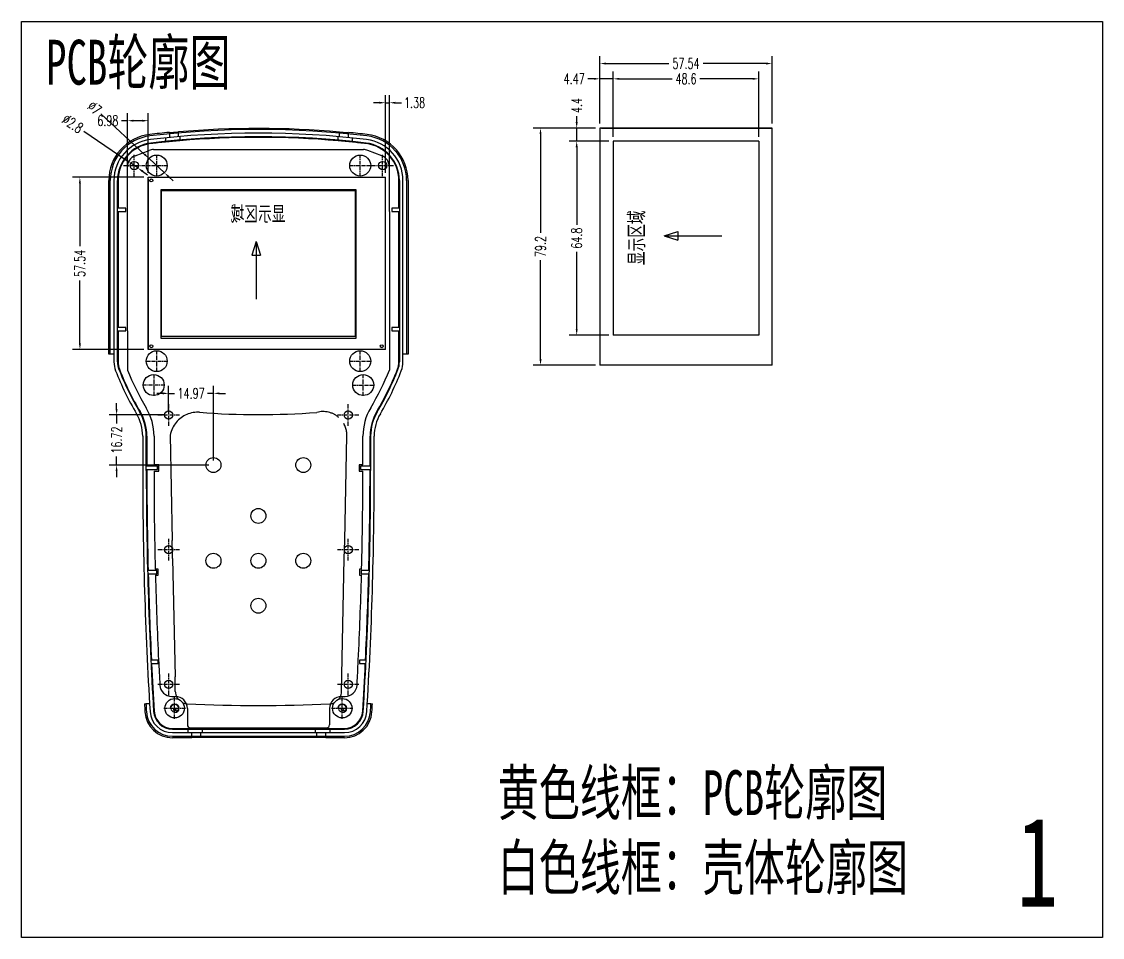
# Model space of a CAD drawing. Header units: millimetres. Extents: x 7503 to 9058, y 3855 to 4325.
# Drawn here: x 8185.6 to 8546.7, y 3913.3 to 4219.3 of the extents above; entities that cross this region are included whole.
import ezdxf

# ---------------------------------------------------------------- set-up
doc = ezdxf.new("R2010")
doc.units = ezdxf.units.MM
doc.linetypes.add('CENTER', pattern=[0.6, 0.375, -0.075, 0.075, -0.075])
doc.layers.add('02___PRT_ALL_AXES', color=7, linetype='Continuous')
doc.layers.add('8', color=7, linetype='Continuous')
doc.layers.add('screw', color=33, linetype='Continuous', lineweight=13)
doc.styles.add('romans', font='romans.shx', dxfattribs={"width": 0.67, "bigfont": 'fangsong.shx'})
doc.styles.add('TXT', font='txt.shx', dxfattribs={"bigfont": 'gbcbig.shx'})
doc.styles.add('xs', font='', dxfattribs={"width": 0.67})
doc.styles.get('xs').set_extended_font_data('NSimSun')
doc.dimstyles.new('MSTD', dxfattribs={"dimtxt": 3.5, "dimasz": 2, "dimexe": 2.5, "dimexo": 1.5, "dimgap": 1, "dimtad": 0, "dimdsep": 46, "dimtxsty": 'romans', "dimcen": 0, "dimclrd": 5, "dimclre": 5, "dimclrt": 3, "dimadec": 1, "dimazin": 0, "dimtfac": 0.5, "dimtmove": 0, "dimatfit": 3, "dimfxl": 0, "dimarcsym": 0})

# ---------------------------------------------------------------- blocks, each defined once
blk = doc.blocks.new('screw_m3_l')
at = {"layer": 'screw', "color": 1, "linetype": 'CENTER', "ltscale": 1.524}
for p, q in [((-1.65, 0), (1.65, 0)), ((0, -1.65), (0, 1.65))]:
    blk.add_line(p, q, dxfattribs=at)
at = {"layer": 'screw', "color": 33}
blk.add_circle((0, 0), 1.25, dxfattribs=at)
at = {"layer": 'screw', "color": 92}
blk.add_arc((0, 0), 1.5, 270, 180, dxfattribs=at)
at = {"layer": 'screw', "color": 6, "style": 'TXT'}
blk.add_text('M3', height=0.6, dxfattribs=at).set_placement((-0.51, -0.75))
blk = doc.blocks.new('*D33')
at = {"layer": '8', "color": 5, "lineweight": -2}
for p, q in [((8212.03, 4188.55), (8226.69, 4174.96)), ((8233.29, 4168.85), (8228.15, 4173.6)), ((8234.76, 4167.49), (8236.22, 4166.13))]:
    blk.add_line(p, q, dxfattribs=at)
at = {"layer": '8', "color": 5}
for points in [[(8226.91, 4175.21), (8226.46, 4174.72), (8228.15, 4173.6)], [(8234.98, 4167.73), (8234.53, 4167.24), (8233.29, 4168.85)]]:
    blk.add_solid(points, dxfattribs=at)
at = {"layer": 'Defpoints', "color": 0}
for p in [(8228.15, 4173.6), (8233.29, 4168.85)]:
    blk.add_point(p, dxfattribs=at)
at = {"layer": '8', "color": 3, "insert": (8209.94, 4190.48), "char_height": 3.5, "attachment_point": 5, "rotation": 317.1858, "style": 'romans'}
blk.add_mtext('∅7', dxfattribs=at)
blk = doc.blocks.new('*D34')
at = {"layer": '8', "color": 5, "lineweight": -2}
for p, q in [((8206.39, 4182.7), (8220.41, 4173.14)), ((8224.38, 4170.44), (8222.06, 4172.01)), ((8226.03, 4169.31), (8227.68, 4168.18))]:
    blk.add_line(p, q, dxfattribs=at)
at = {"layer": '8', "color": 5}
for points in [[(8220.6, 4173.42), (8220.22, 4172.87), (8222.06, 4172.01)], [(8226.22, 4169.59), (8225.84, 4169.04), (8224.38, 4170.44)]]:
    blk.add_solid(points, dxfattribs=at)
at = {"layer": 'Defpoints', "color": 0}
for p in [(8222.06, 4172.01), (8224.38, 4170.44)]:
    blk.add_point(p, dxfattribs=at)
at = {"layer": '8', "color": 3, "insert": (8202.66, 4185.25), "char_height": 3.5, "attachment_point": 5, "rotation": 325.7095, "style": 'romans'}
blk.add_mtext('∅2.8', dxfattribs=at)
blk = doc.blocks.new('*D36')
at = {"color": 5, "lineweight": -2}
for p, q in [((8234.72, 4089.38), (8234.72, 4097.61)), ((8249.69, 4072.66), (8249.69, 4097.61)), ((8232.72, 4095.11), (8230.72, 4095.11)), ((8234.72, 4095.11), (8236.69, 4095.11)), ((8249.69, 4095.11), (8247.73, 4095.11)), ((8251.69, 4095.11), (8253.69, 4095.11))]:
    blk.add_line(p, q, dxfattribs=at)
at = {"color": 5}
for points in [[(8232.72, 4095.44), (8232.72, 4094.77), (8234.72, 4095.11)], [(8251.69, 4095.44), (8251.69, 4094.77), (8249.69, 4095.11)]]:
    blk.add_solid(points, dxfattribs=at)
at = {"layer": 'Defpoints', "color": 0}
for p in [(8234.72, 4095.11), (8234.72, 4087.88), (8249.69, 4071.16)]:
    blk.add_point(p, dxfattribs=at)
at = {"color": 3, "insert": (8242.21, 4095.11), "char_height": 3.5, "attachment_point": 5, "style": 'romans'}
blk.add_mtext('14.97', dxfattribs=at)
blk = doc.blocks.new('*D37')
at = {"color": 5, "lineweight": -2}
for p, q in [((8217.32, 4089.88), (8217.32, 4091.88)), ((8233.22, 4087.88), (8214.82, 4087.88)), ((8217.32, 4087.88), (8217.32, 4085.04)), ((8217.32, 4071.16), (8217.32, 4074)), ((8248.19, 4071.16), (8214.82, 4071.16)), ((8217.32, 4069.16), (8217.32, 4067.16))]:
    blk.add_line(p, q, dxfattribs=at)
at = {"color": 5}
for points in [[(8216.99, 4089.88), (8217.65, 4089.88), (8217.32, 4087.88)], [(8216.99, 4069.16), (8217.65, 4069.16), (8217.32, 4071.16)]]:
    blk.add_solid(points, dxfattribs=at)
at = {"layer": 'Defpoints', "color": 0}
for p in [(8217.32, 4087.88), (8234.72, 4087.88), (8249.69, 4071.16)]:
    blk.add_point(p, dxfattribs=at)
at = {"color": 3, "insert": (8217.32, 4079.52), "char_height": 3.5, "attachment_point": 5, "rotation": 90, "style": 'romans'}
blk.add_mtext('16.72', dxfattribs=at)
blk = doc.blocks.new('*D48')
at = {"color": 5, "lineweight": -2}
for p, q in [((8378.82, 4185.26), (8378.82, 4207.82)), ((8436.36, 4185.26), (8436.36, 4207.82)), ((8380.82, 4205.32), (8401.84, 4205.32)), ((8434.36, 4205.32), (8413.33, 4205.32))]:
    blk.add_line(p, q, dxfattribs=at)
at = {"color": 5}
for points in [[(8380.82, 4205.66), (8380.82, 4204.99), (8378.82, 4205.32)], [(8434.36, 4205.66), (8434.36, 4204.99), (8436.36, 4205.32)]]:
    blk.add_solid(points, dxfattribs=at)
at = {"layer": 'Defpoints', "color": 0}
for p in [(8378.82, 4205.32), (8378.82, 4183.76), (8436.36, 4183.76)]:
    blk.add_point(p, dxfattribs=at)
at = {"color": 3, "insert": (8407.59, 4205.32), "char_height": 3.5, "attachment_point": 5, "style": 'romans'}
blk.add_mtext('57.54', dxfattribs=at)
blk = doc.blocks.new('*D49')
at = {"color": 5, "lineweight": -2}
for p, q in [((8376.82, 4200.22), (8374.82, 4200.22)), ((8378.82, 4185.26), (8378.82, 4202.72)), ((8383.29, 4200.22), (8378.82, 4200.22)), ((8383.29, 4180.86), (8383.29, 4202.72)), ((8385.29, 4200.22), (8387.29, 4200.22))]:
    blk.add_line(p, q, dxfattribs=at)
at = {"color": 5}
for points in [[(8376.82, 4200.55), (8376.82, 4199.89), (8378.82, 4200.22)], [(8385.29, 4200.55), (8385.29, 4199.89), (8383.29, 4200.22)]]:
    blk.add_solid(points, dxfattribs=at)
at = {"layer": 'Defpoints', "color": 0}
for p in [(8378.82, 4200.22), (8378.82, 4183.76), (8383.29, 4179.36)]:
    blk.add_point(p, dxfattribs=at)
at = {"color": 3, "insert": (8370.25, 4200.22), "char_height": 3.5, "attachment_point": 5, "style": 'romans'}
blk.add_mtext('4.47', dxfattribs=at)
blk = doc.blocks.new('*D50')
at = {"color": 5, "lineweight": -2}
for p, q in [((8371.06, 4185.76), (8371.06, 4187.76)), ((8377.32, 4183.76), (8368.56, 4183.76)), ((8371.06, 4179.36), (8371.06, 4183.76)), ((8381.79, 4179.36), (8368.56, 4179.36)), ((8371.06, 4177.36), (8371.06, 4175.36))]:
    blk.add_line(p, q, dxfattribs=at)
at = {"color": 5}
for points in [[(8370.73, 4185.76), (8371.4, 4185.76), (8371.06, 4183.76)], [(8370.73, 4177.36), (8371.4, 4177.36), (8371.06, 4179.36)]]:
    blk.add_solid(points, dxfattribs=at)
at = {"layer": 'Defpoints', "color": 0}
for p in [(8371.06, 4183.76), (8378.82, 4183.76), (8383.29, 4179.36)]:
    blk.add_point(p, dxfattribs=at)
at = {"color": 3, "insert": (8371.06, 4191.27), "char_height": 3.5, "attachment_point": 5, "rotation": 90, "style": 'romans'}
blk.add_mtext('4.4', dxfattribs=at)
blk = doc.blocks.new('*D51')
at = {"color": 5, "lineweight": -2}
for p, q in [((8383.29, 4180.86), (8383.29, 4202.72)), ((8385.29, 4200.22), (8403.02, 4200.22)), ((8429.89, 4200.22), (8412.16, 4200.22)), ((8431.89, 4180.86), (8431.89, 4202.72))]:
    blk.add_line(p, q, dxfattribs=at)
at = {"color": 5}
for points in [[(8385.29, 4200.55), (8385.29, 4199.89), (8383.29, 4200.22)], [(8429.89, 4200.55), (8429.89, 4199.89), (8431.89, 4200.22)]]:
    blk.add_solid(points, dxfattribs=at)
at = {"layer": 'Defpoints', "color": 0}
for p in [(8431.89, 4200.22), (8383.29, 4179.36), (8431.89, 4179.36)]:
    blk.add_point(p, dxfattribs=at)
at = {"color": 3, "insert": (8407.59, 4200.22), "char_height": 3.5, "attachment_point": 5, "style": 'romans'}
blk.add_mtext('48.6', dxfattribs=at)
blk = doc.blocks.new('*D52')
at = {"color": 5, "lineweight": -2}
for p, q in [((8381.79, 4179.36), (8368.56, 4179.36)), ((8371.06, 4177.36), (8371.06, 4151.48)), ((8371.06, 4116.56), (8371.06, 4142.44)), ((8381.79, 4114.56), (8368.56, 4114.56))]:
    blk.add_line(p, q, dxfattribs=at)
at = {"color": 5}
for points in [[(8370.73, 4177.36), (8371.4, 4177.36), (8371.06, 4179.36)], [(8370.73, 4116.56), (8371.4, 4116.56), (8371.06, 4114.56)]]:
    blk.add_solid(points, dxfattribs=at)
at = {"layer": 'Defpoints', "color": 0}
for p in [(8383.29, 4179.36), (8371.06, 4114.56), (8383.29, 4114.56)]:
    blk.add_point(p, dxfattribs=at)
at = {"color": 3, "insert": (8371.06, 4146.96), "char_height": 3.5, "attachment_point": 5, "rotation": 90, "style": 'romans'}
blk.add_mtext('64.8', dxfattribs=at)
blk = doc.blocks.new('1')
at = {"color": 6, "insert": (737.07, 414.93), "char_height": 5, "attachment_point": 1, "rotation": 90, "style": 'xs'}
blk.add_mtext_dynamic_manual_height_columns('显示区域', width=28.1317, gutter_width=12.5, heights=[0], dxfattribs=at)
blk = doc.blocks.new('*D55')
at = {"color": 5, "lineweight": -2}
for p, q in [((8226.42, 4167.32), (8202.56, 4167.32)), ((8205.06, 4165.32), (8205.06, 4144.3)), ((8205.06, 4111.78), (8205.06, 4132.81)), ((8226.42, 4109.78), (8202.56, 4109.78))]:
    blk.add_line(p, q, dxfattribs=at)
at = {"color": 5}
for points in [[(8204.73, 4165.32), (8205.39, 4165.32), (8205.06, 4167.32)], [(8204.73, 4111.78), (8205.39, 4111.78), (8205.06, 4109.78)]]:
    blk.add_solid(points, dxfattribs=at)
at = {"layer": 'Defpoints', "color": 0}
for p in [(8227.92, 4167.32), (8205.06, 4109.78), (8227.92, 4109.78)]:
    blk.add_point(p, dxfattribs=at)
at = {"color": 3, "insert": (8205.06, 4138.55), "char_height": 3.5, "attachment_point": 5, "rotation": 90, "style": 'romans'}
blk.add_mtext('57.54', dxfattribs=at)
blk = doc.blocks.new('*D56')
at = {"color": 5, "lineweight": -2}
for p, q in [((8377.32, 4183.76), (8356.48, 4183.76)), ((8358.98, 4181.76), (8358.98, 4148.74)), ((8358.98, 4106.56), (8358.98, 4139.59)), ((8377.32, 4104.56), (8356.48, 4104.56))]:
    blk.add_line(p, q, dxfattribs=at)
at = {"color": 5}
for points in [[(8358.65, 4181.76), (8359.31, 4181.76), (8358.98, 4183.76)], [(8358.65, 4106.56), (8359.31, 4106.56), (8358.98, 4104.56)]]:
    blk.add_solid(points, dxfattribs=at)
at = {"layer": 'Defpoints', "color": 0}
for p in [(8358.98, 4183.76), (8378.82, 4183.76), (8378.82, 4104.56)]:
    blk.add_point(p, dxfattribs=at)
at = {"color": 3, "insert": (8358.98, 4144.16), "char_height": 3.5, "attachment_point": 5, "rotation": 90, "style": 'romans'}
blk.add_mtext('79.2', dxfattribs=at)
blk = doc.blocks.new('pppp')
at = {"color": 6}
for p, q in [((894.61, 460.73), (837.61, 460.73)), ((837.61, 460.73), (895.15, 460.73)), ((837.61, 381.53), (837.61, 460.73)), ((895.15, 460.73), (895.15, 381.53)), ((842.08, 456.33), (890.68, 456.33)), ((842.08, 456.33), (842.08, 391.53)), ((890.68, 456.33), (890.68, 391.53)), ((873.69, 424.71), (869.15, 426.19)), ((869.15, 426.19), (869.15, 423.24)), ((873.69, 424.71), (854.37, 424.71)), ((873.69, 424.71), (869.15, 423.24)), ((842.08, 391.53), (890.68, 391.53)), ((837.61, 381.53), (895.15, 381.53))]:
    blk.add_line(p, q, dxfattribs=at)
for centre in [(838.68, 459.73), (894.08, 459.73), (838.68, 382.73)]:
    blk.add_circle(centre, 0.5, dxfattribs=at)
at = {"color": 6, "xscale": -1}
blk.add_blockref('1', (1622.53, 0), dxfattribs=at)
blk = doc.blocks.new('*D59')
at = {"layer": '02___PRT_ALL_AXES', "color": 5, "lineweight": -2}
for p, q in [((8307.12, 4168.82), (8307.12, 4194.73)), ((8308.5, 4168.82), (8308.5, 4194.73)), ((8305.12, 4192.23), (8303.12, 4192.23)), ((8307.12, 4192.23), (8308.5, 4192.23)), ((8310.5, 4192.23), (8312.5, 4192.23))]:
    blk.add_line(p, q, dxfattribs=at)
at = {"layer": '02___PRT_ALL_AXES', "color": 5}
for points in [[(8305.12, 4192.56), (8305.12, 4191.89), (8307.12, 4192.23)], [(8310.5, 4192.56), (8310.5, 4191.89), (8308.5, 4192.23)]]:
    blk.add_solid(points, dxfattribs=at)
at = {"layer": 'Defpoints', "color": 0}
for p in [(8308.5, 4192.23), (8307.12, 4167.32), (8308.5, 4167.32)]:
    blk.add_point(p, dxfattribs=at)
at = {"layer": '02___PRT_ALL_AXES', "color": 3, "insert": (8316.91, 4192.23), "char_height": 3.5, "attachment_point": 5, "style": 'romans'}
blk.add_mtext('1.38', dxfattribs=at)
blk = doc.blocks.new('*D60')
at = {"layer": '02___PRT_ALL_AXES', "color": 5, "lineweight": -2}
for p, q in [((8220.94, 4186.23), (8218.94, 4186.23)), ((8220.94, 4168.82), (8220.94, 4188.73)), ((8225.92, 4186.23), (8222.94, 4186.23)), ((8227.92, 4168.82), (8227.92, 4188.73))]:
    blk.add_line(p, q, dxfattribs=at)
at = {"layer": '02___PRT_ALL_AXES', "color": 5}
for points in [[(8222.94, 4186.56), (8222.94, 4185.89), (8220.94, 4186.23)], [(8225.92, 4186.56), (8225.92, 4185.89), (8227.92, 4186.23)]]:
    blk.add_solid(points, dxfattribs=at)
at = {"layer": 'Defpoints', "color": 0}
for p in [(8220.94, 4186.23), (8220.94, 4167.32), (8227.92, 4167.32)]:
    blk.add_point(p, dxfattribs=at)
at = {"layer": '02___PRT_ALL_AXES', "color": 3, "insert": (8214.42, 4186.23), "char_height": 3.5, "attachment_point": 5, "style": 'romans'}
blk.add_mtext('6.98', dxfattribs=at)

msp = doc.modelspace()

# ---------------------------------------------------------------- linework, layer by layer
at = {"color": 7, "linetype": 'Continuous'}
for p, q in [((8234.981, 4182.326), (8234.981, 4180.624)), ((8237.95, 4182.47), (8237.981, 4182.473)), ((8237.981, 4180.9), (8237.981, 4182.473)), ((8291.781, 4180.872), (8291.781, 4182.445)), ((8291.781, 4182.445), (8291.813, 4182.442)), ((8294.781, 4180.593), (8294.781, 4182.295)), ((8228.744, 4178.746), (8228.766, 4178.554)), ((8233.631, 4180.49), (8233.631, 4179.284)), ((8238.431, 4180.939), (8238.431, 4179.735)), ((8291.331, 4179.707), (8291.331, 4180.911)), ((8296.131, 4179.251), (8296.131, 4180.457)), ((8300.7, 4178.746), (8300.677, 4178.554)), ((8214.728, 4108.248), (8214.728, 4166.233)), ((8215.222, 4108.227), (8215.222, 4166.233)), ((8216.422, 4166.233), (8216.422, 4105.664)), ((8217.622, 4105.664), (8217.622, 4166.233)), ((8217.806, 4166.233), (8217.806, 4157.026)), ((8311.637, 4157.026), (8311.637, 4166.233)), ((8311.821, 4166.233), (8311.821, 4105.664)), ((8313.021, 4105.664), (8313.021, 4166.233)), ((8314.222, 4166.233), (8314.222, 4108.227)), ((8314.715, 4166.233), (8314.715, 4108.248)), ((8232.222, 4113.426), (8232.222, 4163.226)), ((8232.222, 4163.226), (8297.222, 4163.226)), ((8297.222, 4163.226), (8297.222, 4113.426)), ((8220.441, 4157.026), (8217.623, 4157.026)), ((8220.441, 4155.926), (8220.441, 4157.026)), ((8309.322, 4157.026), (8309.322, 4155.926)), ((8311.82, 4157.026), (8309.322, 4157.026)), ((8217.623, 4155.926), (8220.441, 4155.926)), ((8217.806, 4155.926), (8217.806, 4117.101)), ((8309.322, 4155.926), (8311.82, 4155.926)), ((8311.637, 4117.101), (8311.637, 4155.926)), ((8220.441, 4117.101), (8217.623, 4117.101)), ((8220.441, 4116.001), (8220.441, 4117.101)), ((8311.82, 4117.101), (8309.322, 4117.101)), ((8309.322, 4117.101), (8309.322, 4116.001)), ((8217.623, 4116.001), (8220.441, 4116.001)), ((8217.806, 4116.001), (8217.806, 4105.664)), ((8297.222, 4113.426), (8232.222, 4113.426)), ((8309.322, 4116.001), (8311.82, 4116.001)), ((8311.637, 4105.664), (8311.637, 4116.001)), ((8215.222, 4108.248), (8214.728, 4108.248)), ((8216.422, 4108.227), (8215.222, 4108.227)), ((8314.222, 4108.227), (8313.021, 4108.227)), ((8314.715, 4108.248), (8314.222, 4108.248)), ((8218.11, 4103.078), (8218.281, 4103.145)), ((8311.333, 4103.078), (8311.161, 4103.145)), ((8225.018, 4088.924), (8225.182, 4089.021)), ((8304.425, 4088.924), (8304.261, 4089.021)), ((8235.184, 4081.163), (8235.91, 4045.907)), ((8293.539, 4045.909), (8294.261, 4080.975)), ((8226.041, 4080.814), (8226.041, 4069.389)), ((8227.241, 4069.389), (8227.241, 4080.814)), ((8227.435, 4080.814), (8227.435, 4070.762)), ((8302.008, 4070.762), (8302.008, 4080.814)), ((8302.202, 4080.814), (8302.202, 4069.389)), ((8303.402, 4069.389), (8303.402, 4080.814)), ((8230.941, 4070.762), (8227.243, 4070.762)), ((8230.941, 4069.662), (8230.941, 4070.762)), ((8302.2, 4070.762), (8298.822, 4070.762)), ((8298.822, 4070.762), (8298.822, 4069.662)), ((8227.243, 4069.662), (8230.941, 4069.662)), ((8227.435, 4069.662), (8227.435, 4069.389)), ((8298.822, 4069.662), (8302.2, 4069.662)), ((8302.008, 4069.389), (8302.008, 4069.662)), ((8236.033, 4039.908), (8236.849, 4000.339)), ((8292.499, 3995.51), (8293.415, 4039.906)), ((8227.694, 4034.812), (8230.741, 4034.812)), ((8230.741, 4035.912), (8227.715, 4035.912)), ((8230.741, 4034.812), (8230.741, 4035.912)), ((8301.777, 4035.912), (8299.022, 4035.912)), ((8299.022, 4035.912), (8299.022, 4034.812)), ((8299.022, 4034.812), (8301.695, 4034.812)), ((8231.241, 4005.962), (8228.824, 4005.962)), ((8231.241, 4004.862), (8231.241, 4005.962)), ((8300.681, 4005.962), (8298.522, 4005.962)), ((8298.522, 4005.962), (8298.522, 4004.862)), ((8228.816, 4004.862), (8231.241, 4004.862)), ((8298.522, 4004.862), (8300.563, 4004.862)), ((8236.948, 3995.515), (8236.953, 3995.296)), ((8292.495, 3995.297), (8292.499, 3995.51)), ((8226.64, 3991.411), (8227.134, 3991.411)), ((8227.133, 3991.432), (8228.336, 3991.432)), ((8301.108, 3991.432), (8302.31, 3991.432)), ((8302.309, 3991.411), (8302.803, 3991.411)), ((8229.692, 3988.849), (8229.888, 3988.861)), ((8299.751, 3988.849), (8299.555, 3988.861)), ((8235.98, 3983.131), (8241.131, 3983.135)), ((8235.98, 3982.932), (8235.98, 3983.131)), ((8235.98, 3982.932), (8293.463, 3982.932)), ((8235.98, 3981.732), (8293.463, 3981.732)), ((8235.98, 3980.532), (8293.463, 3980.532)), ((8242.481, 3980.038), (8235.98, 3980.038)), ((8241.131, 3983.135), (8245.931, 3983.137)), ((8241.131, 3982.932), (8241.131, 3981.732)), ((8242.481, 3980.038), (8242.481, 3981.732)), ((8245.481, 3980.165), (8245.481, 3981.732)), ((8284.281, 3980.165), (8245.481, 3980.165)), ((8245.931, 3983.137), (8272.881, 3983.141)), ((8245.931, 3982.932), (8245.931, 3981.732)), ((8272.881, 3983.141), (8280.881, 3983.138)), ((8280.881, 3983.138), (8283.831, 3983.137)), ((8283.831, 3983.137), (8288.631, 3983.135)), ((8283.831, 3981.732), (8283.831, 3982.932)), ((8284.281, 3980.165), (8284.281, 3981.732)), ((8287.281, 3980.038), (8287.281, 3981.732)), ((8293.463, 3980.038), (8287.281, 3980.038)), ((8288.631, 3983.135), (8293.463, 3983.131)), ((8288.631, 3981.732), (8288.631, 3982.932)), ((8293.463, 3982.932), (8293.463, 3983.131))]:
    msp.add_line(p, q, dxfattribs=at)
at = {"color": 6}
for p, q in [((8436.359, 4183.762), (8378.819, 4183.762)), ((8378.819, 4183.762), (8378.819, 4104.562)), ((8379.359, 4183.762), (8436.359, 4183.762)), ((8436.359, 4104.562), (8436.359, 4183.762)), ((8383.289, 4179.362), (8383.289, 4114.562)), ((8431.889, 4179.362), (8383.289, 4179.362)), ((8431.889, 4179.362), (8431.889, 4114.562)), ((8400.281, 4147.746), (8404.822, 4149.218)), ((8400.281, 4147.746), (8419.601, 4147.746)), ((8400.281, 4147.746), (8404.822, 4146.275)), ((8404.822, 4149.218), (8404.822, 4146.275)), ((8431.889, 4114.562), (8383.289, 4114.562)), ((8436.359, 4104.562), (8378.819, 4104.562))]:
    msp.add_line(p, q, dxfattribs=at)
at = {"color": 7}
for p, q in [((8236.033, 4039.908), (8235.91, 4045.907)), ((8293.415, 4039.906), (8293.539, 4045.909)), ((8236.948, 3995.515), (8236.849, 4000.339))]:
    msp.add_line(p, q, dxfattribs=at)
msp.add_lwpolyline([(8185.584, 4219.336), (8546.722, 4219.336), (8546.722, 3913.316), (8185.584, 3913.316)], close=True, dxfattribs=at)
for centre in [(8249.694, 4071.162), (8279.694, 4071.162), (8264.694, 4054.162), (8249.694, 4039.162), (8264.694, 4039.162), (8279.694, 4039.162), (8264.694, 4024.162)]:
    msp.add_circle(centre, 2.5, dxfattribs=at)
at = {"color": 7, "linetype": 'Continuous'}
for centre, radius, start, end in [((8264.722, 3874.164), 309.594, 95.51247, 96.73671), ((8264.722, 3874.164), 309.1, 83.26329, 96.73671), ((8264.722, 3874.164), 307.9, 83.26329, 96.73671), ((8264.722, 3874.164), 309.466, 84.98367, 94.95699), ((8264.722, 3874.164), 309.594, 83.26329, 84.42815), ((8230.222, 4166.233), 15.494, 96.73671, 180), ((8230.222, 4166.233), 15, 96.73671, 180), ((8230.222, 4166.233), 13.8, 96.73671, 180), ((8230.222, 4166.233), 12.6, 96.73671, 180), ((8230.212, 4166.233), 12.406, 96.69037, 179.99706), ((8264.722, 3874.164), 306.7, 83.26329, 96.73671), ((8264.713, 3871.884), 308.769, 95.77447, 96.68557), ((8264.726, 3871.761), 308.894, 94.87992, 95.77449), ((8264.72, 3871.828), 308.826, 85.0601, 94.87995), ((8264.715, 3871.765), 308.889, 84.16549, 85.06015), ((8264.728, 3871.891), 308.763, 83.31397, 84.16551), ((8299.231, 4166.233), 12.406, 0.00294, 83.30924), ((8299.222, 4166.233), 12.6, 0, 83.26329), ((8299.222, 4166.233), 13.8, 0, 83.26329), ((8299.222, 4166.233), 15, 0, 83.26329), ((8299.222, 4166.233), 15.494, 0, 83.26329), ((8224.722, 4105.664), 8.3, 180, 201.36295), ((8308.538, 4138.449), 98.3, 201.36295, 210.66664), ((8224.722, 4105.664), 7.1, 180, 201.36295), ((8224.716, 4105.664), 6.91, 180.00014, 201.37951), ((8308.538, 4138.449), 97.1, 201.36295, 210.66664), ((8308.479, 4138.468), 96.868, 201.38641, 210.69435), ((8220.965, 4138.467), 96.866, 329.30578, 338.61385), ((8220.905, 4138.449), 97.1, 329.33336, 338.63705), ((8220.905, 4138.449), 98.3, 329.33336, 338.63705), ((8304.727, 4105.664), 6.91, 338.62059, 359.99984), ((8304.722, 4105.664), 7.1, 338.63705, 0), ((8304.722, 4105.664), 8.3, 338.63705, 0), ((8211.341, 4080.814), 14.7, 0, 30.66664), ((8211.341, 4080.814), 15.9, 0, 30.66664), ((8211.358, 4080.814), 16.077, 359.99976, 30.69724), ((8264.706, 4342.265), 254.253, 265.57134, 274.41069), ((8318.085, 4080.814), 16.077, 149.30267, 180.0006), ((8318.102, 4080.814), 15.9, 149.33336, 180), ((8318.102, 4080.814), 14.7, 149.33336, 180), ((9551.634, 4069.389), 1325.592, 180, 183.486476), ((9551.634, 4069.389), 1324.392, 180, 183.486476), ((9550.471, 4069.389), 1323.036, 180.000005, 181.449933), ((6977.809, 4069.389), 1324.392, 356.513524, 0), ((6977.809, 4069.389), 1325.592, 356.513524, 0), ((6978.967, 4069.389), 1323.041, 358.550076, 359.999998), ((9550.546, 4069.391), 1323.112, 181.497589, 182.747787), ((6978.886, 4069.391), 1323.122, 357.252235, 358.502423), ((9550.655, 4069.396), 1323.22, 182.795469, 183.489368), ((6978.777, 4069.396), 1323.231, 356.51066, 357.204553), ((9551.634, 4069.389), 1327.286, 183.368066, 183.486476), ((9551.634, 4069.389), 1326.793, 183.368414, 183.486476), ((8241.054, 3995.559), 4.182, 246.75593, 267.16016), ((8264.75, 4470.108), 479.322, 267.14161, 272.85182), ((8288.394, 3995.546), 4.171, 272.79741, 293.17745), ((6977.809, 4069.389), 1326.793, 356.513524, 356.631586), ((6977.809, 4069.389), 1327.286, 356.513524, 356.631934), ((8235.98, 3989.232), 9.194, 183.48648, 270), ((8235.98, 3989.232), 8.7, 183.48648, 270), ((8235.98, 3989.232), 7.5, 183.48648, 270), ((8235.98, 3989.232), 6.3, 183.48648, 270), ((8235.977, 3989.232), 6.101, 183.48953, 270.02874), ((8293.466, 3989.232), 6.101, 269.97127, 356.51078), ((8293.463, 3989.232), 6.3, 270, 356.51352), ((8293.463, 3989.232), 7.5, 270, 356.51352), ((8293.463, 3989.232), 8.7, 270, 356.51352), ((8293.463, 3989.232), 9.194, 270, 356.51352)]:
    msp.add_arc(centre, radius, start, end, dxfattribs=at)
for centre, start_param, end_param in [((8245.481, 3980.118), 1.5707963, 3.1415927), ((8284.281, 3980.118), 6.2831853, 7.8539816)]:
    msp.add_ellipse(centre, major_axis=(3, 0), ratio=0.0157093, start_param=start_param, end_param=end_param, dxfattribs=at)
for points, start_tangent, end_tangent in [([(8234.981, 4182.245), (8235.082, 4182.243)], (0, -1), (0.9656307, 0.2599181)), ([(8235.082, 4182.243), (8235.384, 4182.26), (8235.859, 4182.295), (8236.477, 4182.345), (8237.208, 4182.406), (8237.95, 4182.47)], (0.9656307, 0.2599181), (0.9962792, 0.0861841)), ([(8291.813, 4182.442), (8292.554, 4182.378), (8293.286, 4182.316), (8293.903, 4182.265), (8294.378, 4182.23), (8294.681, 4182.212), (8294.781, 4182.214)], (0.9961896, -0.0872135), (0, 1)), ([(8218.281, 4103.145), (8218.412, 4103.216)], (0.167446, 0.9858812), (0.973945, 0.2267843)), ([(8225.182, 4089.021), (8225.3, 4089.118)], (-0.0667017, 0.997773), (0.9191434, 0.3939231)), ([(8245.073, 4088.771), (8242.886, 4088.671), (8240.766, 4088.051), (8238.848, 4086.943), (8237.224, 4085.39), (8235.979, 4083.45), (8235.184, 4081.163)], (-0.9972401, 0.074244), (-0.2180548, -0.9759365)), ([(8291.581, 4087.044), (8290.809, 4087.645), (8289.967, 4088.145), (8289.072, 4088.538), (8288.135, 4088.82), (8287.171, 4088.985), (8286.194, 4089.031), (8285.218, 4088.957), (8284.259, 4088.765)], (-0.7496417, 0.6618439), (-0.9663474, -0.2572406)), ([(8294.261, 4080.975), (8294.166, 4082.349), (8293.824, 4083.708), (8293.248, 4084.985)], (0.020479, 0.9997903), (-0.4911388, 0.8710813)), ([(8236.953, 3995.296), (8237.06, 3994.466), (8237.344, 3993.673), (8237.798, 3992.949)], (0.0202415, -0.9997951), (0.6171904, -0.7868138)), ([(8291.653, 3992.951), (8292.105, 3993.675), (8292.389, 3994.467), (8292.495, 3995.297)], (0.6161544, 0.7876254), (0.0200665, 0.9997986))]:
    msp.add_spline(points, degree=3, dxfattribs=dict(at, start_tangent=start_tangent, end_tangent=end_tangent))
at = {"layer": '02___PRT_ALL_AXES', "color": 1, "linetype": 'CENTER', "ltscale": 3.302}
for p, q in [((8223.222, 4167.651), (8223.222, 4174.801)), ((8230.722, 4167.651), (8230.722, 4174.801)), ((8298.722, 4167.651), (8298.722, 4174.801)), ((8306.222, 4167.651), (8306.222, 4174.801)), ((8219.647, 4171.226), (8226.797, 4171.226)), ((8227.147, 4171.226), (8234.297, 4171.226)), ((8295.147, 4171.226), (8302.297, 4171.226)), ((8302.647, 4171.226), (8309.797, 4171.226)), ((8230.722, 4102.301), (8230.722, 4109.451)), ((8298.722, 4102.301), (8298.722, 4109.451)), ((8227.147, 4105.876), (8234.297, 4105.876)), ((8295.147, 4105.876), (8302.297, 4105.876)), ((8229.722, 4101.463), (8229.722, 4094.313)), ((8299.722, 4094.313), (8299.722, 4101.463)), ((8233.297, 4097.888), (8226.147, 4097.888)), ((8296.147, 4097.888), (8303.297, 4097.888)), ((8234.722, 4084.307), (8234.722, 4091.457)), ((8294.722, 4084.307), (8294.722, 4091.457)), ((8231.147, 4087.882), (8238.297, 4087.882)), ((8291.147, 4087.882), (8298.297, 4087.882)), ((8234.722, 4039.307), (8234.722, 4046.457)), ((8294.722, 4039.307), (8294.722, 4046.457)), ((8231.147, 4042.882), (8238.297, 4042.882)), ((8291.147, 4042.882), (8298.297, 4042.882)), ((8234.722, 3994.307), (8234.722, 4001.457)), ((8294.722, 3994.307), (8294.722, 4001.457)), ((8231.147, 3997.882), (8238.297, 3997.882)), ((8291.147, 3997.882), (8298.297, 3997.882)), ((8236.722, 3986.307), (8236.722, 3993.457)), ((8292.722, 3986.307), (8292.722, 3993.457)), ((8233.147, 3989.882), (8240.297, 3989.882)), ((8289.147, 3989.882), (8296.297, 3989.882))]:
    msp.add_line(p, q, dxfattribs=at)
at = {"layer": '02___PRT_ALL_AXES', "color": 7, "linetype": 'Continuous'}
for centre in [(8236.722, 3989.882), (8292.722, 3989.882)]:
    msp.add_circle(centre, 3.25, dxfattribs=at)
at = {"layer": '8', "color": 2}
for p, q in [((8223.499, 4174.485), (8228.19, 4176.299)), ((8229.632, 4176.568), (8299.81, 4176.568)), ((8305.944, 4174.485), (8301.252, 4176.299)), ((8220.941, 4155.926), (8220.941, 4170.755)), ((8308.502, 4155.926), (8308.502, 4170.754)), ((8220.941, 4116.001), (8220.941, 4155.926)), ((8308.502, 4155.926), (8308.502, 4102.875)), ((8220.941, 4116.001), (8220.941, 4102.871)), ((8229.722, 4097.888), (8229.722, 4097.888)), ((8235.774, 3993.821), (8236.966, 3993.821)), ((8292.478, 3993.821), (8293.667, 3993.821)), ((8240.966, 3989.821), (8240.966, 3984.337)), ((8288.478, 3989.821), (8288.478, 3984.341))]:
    msp.add_line(p, q, dxfattribs=at)
at = {"layer": '8', "color": 2, "linetype": 'Continuous'}
for p, q in [((8229.821, 4080.814), (8229.821, 4071.262)), ((8299.62, 4071.262), (8299.62, 4080.814)), ((8231.441, 4071.262), (8229.821, 4071.262)), ((8231.441, 4069.162), (8231.441, 4071.262)), ((8299.62, 4071.262), (8298.322, 4071.262)), ((8298.322, 4071.262), (8298.322, 4069.162)), ((8229.821, 4069.162), (8231.441, 4069.162)), ((8298.322, 4069.162), (8299.62, 4069.162)), ((8231.241, 4036.412), (8230.235, 4036.412)), ((8230.289, 4034.312), (8231.241, 4034.312)), ((8231.241, 4034.312), (8231.241, 4036.412)), ((8299.207, 4036.412), (8298.522, 4036.412)), ((8298.522, 4036.412), (8298.522, 4034.312)), ((8298.522, 4034.312), (8299.153, 4034.312)), ((8241.966, 3983.337), (8287.478, 3983.341))]:
    msp.add_line(p, q, dxfattribs=at)
at = {"layer": '8', "color": 2}
for centre, radius in [((8223.222, 4171.226), 1.4), ((8230.722, 4171.226), 3.5), ((8298.721, 4171.229), 3.5), ((8306.221, 4171.23), 1.4), ((8230.722, 4105.876), 3.5), ((8298.722, 4105.876), 3.5), ((8229.722, 4097.888), 3.5), ((8299.722, 4097.888), 3.5), ((8234.722, 4087.882), 1.4), ((8294.722, 4087.882), 1.4), ((8234.722, 4042.882), 1.4), ((8294.722, 4042.882), 1.4), ((8234.722, 3997.882), 1.4), ((8294.722, 3997.882), 1.4)]:
    msp.add_circle(centre, radius, dxfattribs=at)
for centre, radius, start, end in [((8229.632, 4172.568), 4, 89.99977, 111.13491), ((8299.81, 4172.568), 4, 68.86943, 89.99977), ((8224.941, 4170.755), 4, 111.13491, 180), ((8304.502, 4170.754), 4, 0, 68.86943), ((8235.774, 3997.821), 4, 183.12603, 270), ((8293.667, 3997.821), 4, 270, 356.92828), ((8236.966, 3989.821), 4, 0, 90), ((8292.478, 3989.821), 4, 90, 180), ((8241.966, 3984.337), 1, 180, 270.00423), ((8287.478, 3984.341), 1, 270.00423, 0)]:
    msp.add_arc(centre, radius, start, end, dxfattribs=at)
at = {"layer": '8', "color": 2, "linetype": 'Continuous'}
for centre, radius, start, end in [((8308.183, 4138.521), 94.244, 202.2263, 210.77621), ((8221.266, 4138.517), 94.237, 329.22365, 337.77637), ((8211.291, 4080.813), 18.53, 0.00281, 30.78482), ((8318.156, 4080.812), 18.536, 149.21947, 179.99312), ((9546.157, 4069.389), 1316.336, 180.009896, 181.435547), ((6983.281, 4069.389), 1316.34, 358.564461, 359.990107), ((9546.256, 4069.392), 1316.434, 181.526997, 182.760727), ((6983.176, 4069.392), 1316.444, 357.239294, 358.473014), ((9546.389, 4069.399), 1316.568, 182.760734, 183.126034)]:
    msp.add_arc(centre, radius, start, end, dxfattribs=at)
msp.add_open_spline([(8297.661, 3997.607), (8297.673, 3997.836), (8297.686, 3998.066), (8297.814, 4000.492), (8297.923, 4002.689), (8298.093, 4005.986)], degree=3, knots=[8.6120258, 8.6120258, 8.6120258, 8.6120258, 9.3021242, 9.3021242, 15.9032064, 15.9032064, 15.9032064, 15.9032064], dxfattribs=at)

# ---------------------------------------------------------------- block references
at = {"color": 6, "rotation": 90}
msp.add_blockref('pppp', (8688.651, 3272.168), dxfattribs=at)
at = {"color": 6}
msp.add_blockref('1', (7651.439, 3723.033), dxfattribs=at)
at = {"layer": 'screw'}
for p in [(8236.722, 3989.882), (8292.722, 3989.882)]:
    msp.add_blockref('screw_m3_l', p, dxfattribs=at)

# ---------------------------------------------------------------- texts
at = {"color": 5, "insert": (8193.734, 4213.271), "char_height": 15, "attachment_point": 1, "style": 'xs'}
msp.add_mtext_dynamic_manual_height_columns('{\\C7;PCB轮廓图}', width=63.09002, gutter_width=12.5, heights=[0], dxfattribs=at)
at = {"color": 6, "insert": (8344.678, 3969.184), "char_height": 15, "attachment_point": 1, "style": 'xs'}
msp.add_mtext_dynamic_manual_height_columns('黄色线框：PCB轮廓图\\P白色线框：壳体轮廓图', width=169.05524, gutter_width=12.5, heights=[0], dxfattribs=at)
at = {"layer": '02___PRT_ALL_AXES', "color": 6, "insert": (8518.218, 3953.544), "char_height": 30, "attachment_point": 1, "style": 'xs'}
msp.add_mtext_dynamic_manual_height_columns('1', width=40.3581, gutter_width=12.5, heights=[0], dxfattribs=at)

# ---------------------------------------------------------------- dimensions: what is measured, and where the dimension line sits
at = {"color": 6}
for base, p1, p2, picture, middle in [((8378.819, 4205.322), (8436.359, 4183.762), (8378.819, 4183.762), '*D48', (8407.589, 4205.322)), ((8378.819, 4200.221), (8383.289, 4179.362), (8378.819, 4183.762), '*D49', (8370.246, 4200.221)), ((8431.889, 4200.221), (8383.289, 4179.362), (8431.889, 4179.362), '*D51', (8407.589, 4200.221))]:
    dim = msp.add_linear_dim(base=base, p1=p1, p2=p2, dimstyle='MSTD', dxfattribs=at)
    dim.commit()
    dim.dimension.update_dxf_attribs({"geometry": picture, "text_midpoint": middle})
for base, p1, p2, picture, middle in [((8371.064, 4183.762), (8383.289, 4179.362), (8378.819, 4183.762), '*D50', (8371.064, 4191.275)), ((8358.98, 4183.762), (8378.819, 4104.562), (8378.819, 4183.762), '*D56', (8358.98, 4144.162)), ((8371.064, 4114.562), (8383.289, 4179.362), (8383.289, 4114.562), '*D52', (8371.064, 4146.962)), ((8205.059, 4109.781), (8227.922, 4167.321), (8227.922, 4109.781), '*D55', (8205.059, 4138.551))]:
    dim = msp.add_linear_dim(base=base, p1=p1, p2=p2, angle=90, dimstyle='MSTD', dxfattribs=at)
    dim.commit()
    dim.dimension.update_dxf_attribs({"geometry": picture, "text_midpoint": middle})
at = {"color": 7}
dim = msp.add_linear_dim(base=(8234.722, 4095.106), p1=(8249.694, 4071.162), p2=(8234.722, 4087.882), dimstyle='MSTD', dxfattribs=at)
dim.commit()
dim.dimension.update_dxf_attribs({"geometry": '*D36', "text_midpoint": (8242.208, 4095.106)})
dim = msp.add_linear_dim(base=(8217.32, 4087.882), p1=(8249.694, 4071.162), p2=(8234.722, 4087.882), angle=90, dimstyle='MSTD', dxfattribs=at)
dim.commit()
dim.dimension.update_dxf_attribs({"geometry": '*D37', "text_midpoint": (8217.32, 4079.522)})
at = {"layer": '02___PRT_ALL_AXES', "color": 6}
for base, p1, p2, picture, middle in [((8308.502, 4192.228), (8307.122, 4167.321), (8308.502, 4167.321), '*D59', (8316.908, 4192.228)), ((8220.941, 4186.226), (8227.922, 4167.321), (8220.941, 4167.321), '*D60', (8214.423, 4186.226))]:
    dim = msp.add_linear_dim(base=base, p1=p1, p2=p2, dimstyle='MSTD', dxfattribs=at)
    dim.commit()
    dim.dimension.update_dxf_attribs({"geometry": picture, "text_midpoint": middle})
at = {"layer": '8', "color": 2}
for p1, p2, picture, middle in [((8233.289, 4168.848), (8228.154, 4173.605), '*D33', (8209.942, 4190.478)), ((8224.378, 4170.437), (8222.065, 4172.015), '*D34', (8202.66, 4185.248))]:
    dim = msp.add_diameter_dim_2p(p1=p1, p2=p2, dimstyle='MSTD', dxfattribs=at)
    dim.commit()
    dim.dimension.update_dxf_attribs({"geometry": picture, "text_midpoint": middle, "dimtype": 163})

doc.saveas('drawing.dxf')
